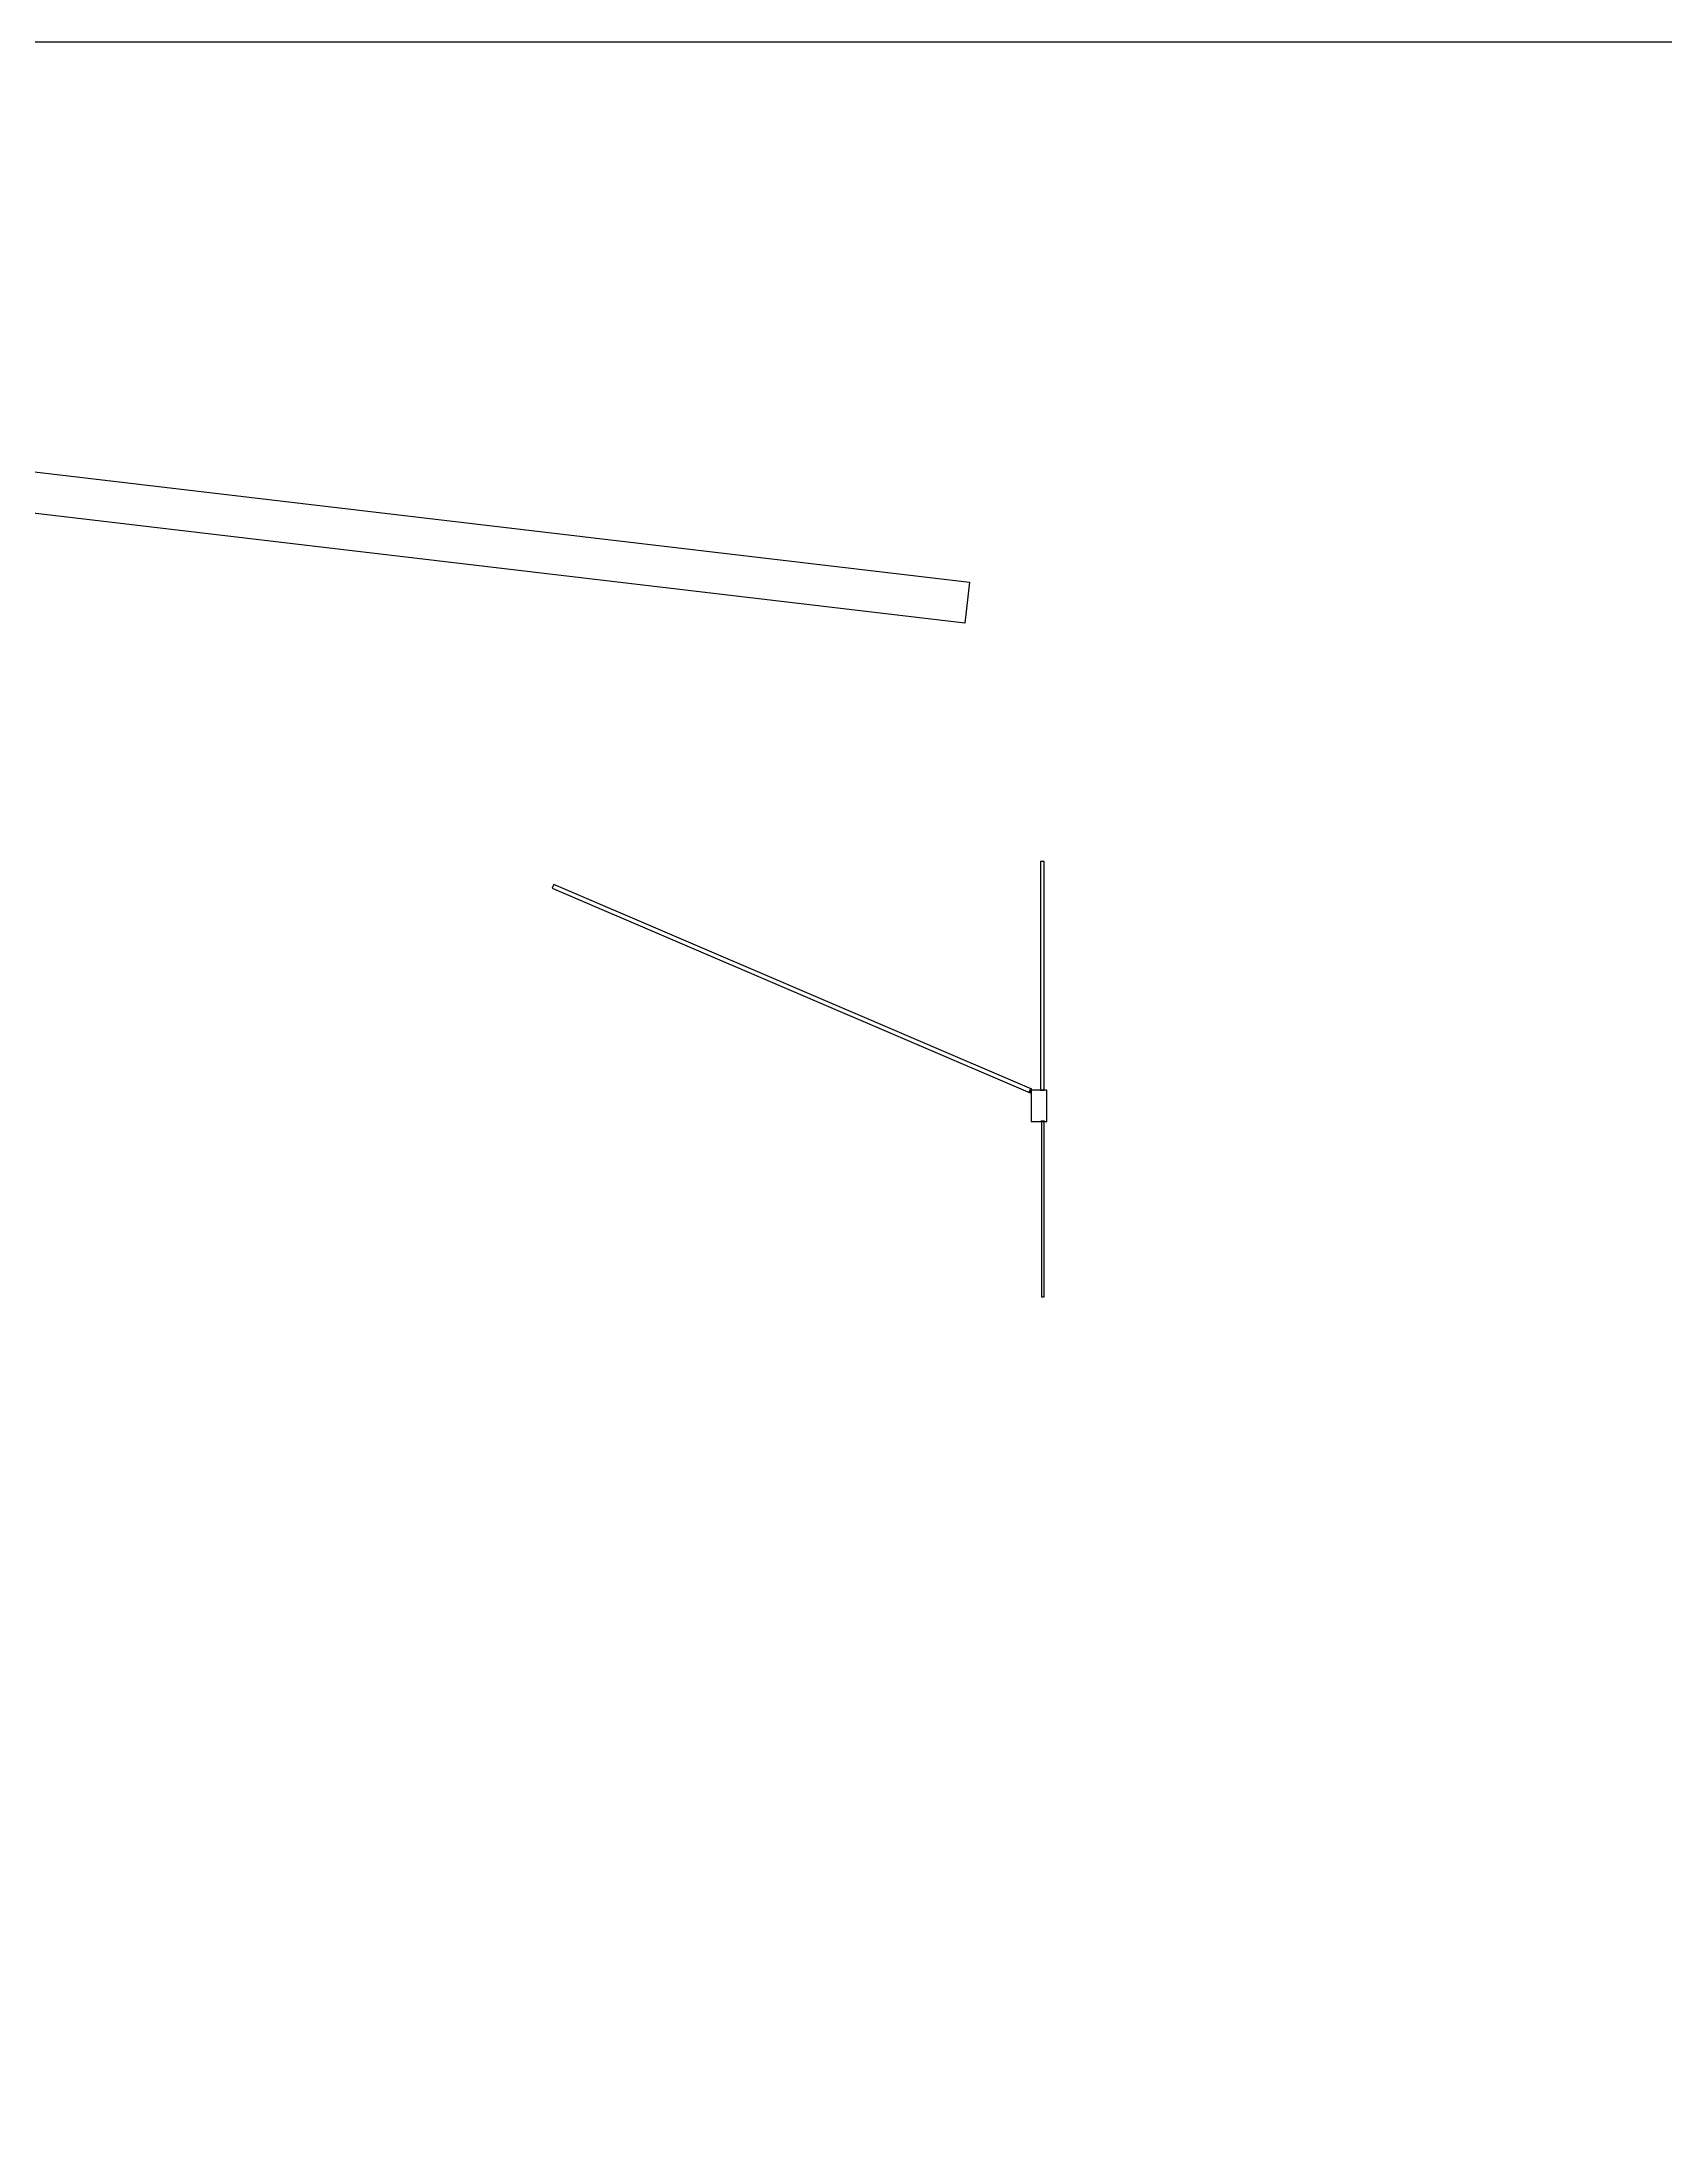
# Model space of a CAD drawing. Extents: x -2575501 to 16617496, y -2334620 to 1078419.
# Drawn here: x 10506147 to 11755287, y -724464 to 885691 of the extents above; entities that cross this region are included whole.
import ezdxf

# ---------------------------------------------------------------- set-up
doc = ezdxf.new("R2010")
doc.units = 0
doc.header["$LTSCALE"] = 10
doc.header["$MEASUREMENT"] = 0
doc.styles.get("Standard").update_dxf_attribs({"font": 'gbenor.shx', "bigfont": 'gbcbig.shx'})
doc.dimstyles.get("Standard").update_dxf_attribs({"dimscale": 100, "dimtxt": 3.5, "dimasz": 1, "dimexe": 2.5, "dimexo": 3, "dimgap": 1.5, "dimtad": 1, "dimdec": 0, "dimzin": 0, "dimdsep": 46, "dimtxsty": 'Standard', "dimblk": 'ARCHTICK', "dimcen": 0.09, "dimadec": 0, "dimazin": 0, "dimtfac": 1, "dimtdec": 0, "dimtix": 1, "dimtmove": 2, "dimatfit": 3, "dimfxl": 1, "dimtolj": 1, "dimtzin": 0, "dimarcsym": 0})

# ---------------------------------------------------------------- blocks, each defined once
blk = doc.blocks.new('_ArchTick')
at = {"color": 0, "linetype": 'ByBlock', "const_width": 0.4}
blk.add_lwpolyline([(-0.5, -0.5), (0.5, 0.5)], dxfattribs=at)
blk = doc.blocks.new('*D17')
at = {"color": 0, "lineweight": -2, "transparency": 16777216}
for p, q in [((11266426, 77120), (11265672, 77443)), ((11265902, 77344), (11267082, 80102)), ((11267607, 79878), (11266853, 80201))]:
    blk.add_line(p, q, dxfattribs=at)
at = {"layer": 'Defpoints', "color": 0, "transparency": 16777216}
for p in [(11266702, 77002), (11267082, 80102), (11267883, 79760)]:
    blk.add_point(p, dxfattribs=at)
at = {"color": 0, "lineweight": -2, "transparency": 16777216, "xscale": 100, "yscale": 100, "zscale": 100}
for p, rotation in [((11265902, 77344), 246.8307201956752), ((11267082, 80102), 66.83072019567518)]:
    blk.add_blockref('_ArchTick', p, dxfattribs=dict(at, rotation=rotation))
at = {"color": 0, "transparency": 16777216, "insert": (11266194, 78851), "char_height": 350, "attachment_point": 5, "rotation": 66.83072}
blk.add_mtext('\\A1;3000', dxfattribs=at)
blk = doc.blocks.new('*D18')
at = {"color": 0, "lineweight": -2, "transparency": 16777216}
for p, q in [((11274489, 79141), (11274489, 79452)), ((11274489, 79202), (11277489, 79202)), ((11277489, 79141), (11277489, 79452))]:
    blk.add_line(p, q, dxfattribs=at)
at = {"layer": 'Defpoints', "color": 0, "transparency": 16777216}
for p in [(11274489, 78841), (11277489, 79202), (11277489, 78841)]:
    blk.add_point(p, dxfattribs=at)
at = {"color": 0, "lineweight": -2, "transparency": 16777216, "xscale": 100, "yscale": 100, "zscale": 100, "rotation": 180}
blk.add_blockref('_ArchTick', (11274489, 79202), dxfattribs=at)
at = {"color": 0, "lineweight": -2, "transparency": 16777216, "xscale": 100, "yscale": 100, "zscale": 100}
blk.add_blockref('_ArchTick', (11277489, 79202), dxfattribs=at)
at = {"color": 0, "transparency": 16777216, "insert": (11275989, 79527), "char_height": 350, "attachment_point": 5}
blk.add_mtext('\\A1;3000', dxfattribs=at)
blk = doc.blocks.new('*D19')
at = {"color": 0, "lineweight": -2, "transparency": 16777216}
for p, q in [((11275489, 55141), (11275489, 55589)), ((11275489, 55339), (11277489, 55339)), ((11277489, 55141), (11277489, 55589))]:
    blk.add_line(p, q, dxfattribs=at)
at = {"layer": 'Defpoints', "color": 0, "transparency": 16777216}
for p in [(11275489, 54841), (11277489, 55339), (11277489, 54841)]:
    blk.add_point(p, dxfattribs=at)
at = {"color": 0, "lineweight": -2, "transparency": 16777216, "xscale": 100, "yscale": 100, "zscale": 100, "rotation": 180}
blk.add_blockref('_ArchTick', (11275489, 55339), dxfattribs=at)
at = {"color": 0, "lineweight": -2, "transparency": 16777216, "xscale": 100, "yscale": 100, "zscale": 100}
blk.add_blockref('_ArchTick', (11277489, 55339), dxfattribs=at)
at = {"color": 0, "transparency": 16777216, "insert": (11276489, 55664), "char_height": 350, "attachment_point": 5}
blk.add_mtext('\\A1;2000', dxfattribs=at)

msp = doc.modelspace()

# ---------------------------------------------------------------- linework, layer by layer
for points in [[(9085164.9, 885691.3), (16617495.9, 885691.3), (16617495.9, -2334620), (9085164.9, -2334620)], [(10409033.9, 565549.6), (11220028.8, 469838.8), (11216297.9, 438225.9), (10403444, 534156.1)], [(11274489.1, 78840.6), (11277489.1, 78840.6), (11277489.1, 254840.6), (11274489.1, 254840.6)], [(10898963.7, 234381.5), (11266702.3, 77001.9), (11267882.6, 79759.9), (10900144, 237139.5)], [(11267489.1, 78840.6), (11267489.1, 54840.6), (11279489.1, 54840.6), (11279489.1, 78840.6)], [(11275489.1, -80159.4), (11277489.1, -80159.4), (11277489.1, 54840.6), (11275489.1, 54840.6)]]:
    msp.add_lwpolyline(points, close=True)

# ---------------------------------------------------------------- dimensions: what is measured, and where the dimension line sits
for p1, p2, distance, picture, middle in [((11266702.3, 77001.9), (11267882.6, 79759.9), 870.3, '*D17', (11266193.5, 78851.2)), ((11274489.1, 78840.6), (11277489.1, 78840.6), 361.5, '*D18', (11275989.1, 79527)), ((11275489.1, 54840.6), (11277489.1, 54840.6), 498.2, '*D19', (11276489.1, 55663.8))]:
    dim = msp.add_aligned_dim(p1=p1, p2=p2, distance=distance, dimstyle='Standard')
    dim.commit()
    dim.dimension.update_dxf_attribs({"geometry": picture, "text_midpoint": middle})

doc.saveas('drawing.dxf')
